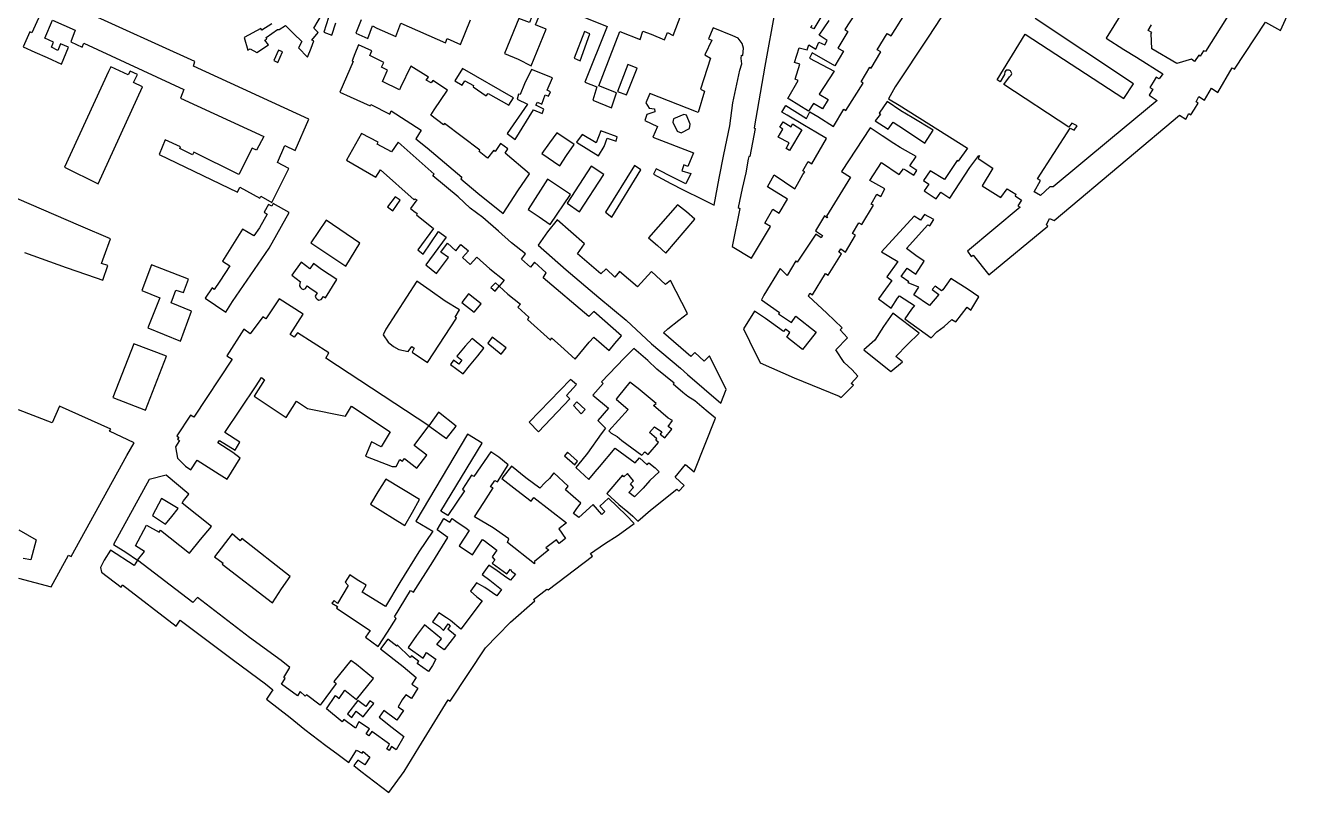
# Model space of a CAD drawing. Extents: x 144 to 1672, y -10 to 1743.
# Drawn here: x 671 to 1615, y -10 to 562 of the extents above; entities that cross this region are included whole.
import ezdxf

# ---------------------------------------------------------------- set-up
doc = ezdxf.new("R2010")
doc.units = 0

msp = doc.modelspace()

# ---------------------------------------------------------------- linework, layer by layer
at = {"layer": ''}
for points in [[(1111.373956, 511.314283), (1098.160942, 516.582776), (1113.90792, 556.953281), (1128.992629, 551.106068), (1131.027357, 557.124142), (1137.204986, 554.888762), (1147.265312, 550.718535), (1149.343629, 556.11791), (1153.645345, 554.023192), (1159.672437, 569.6257), (1145.346216, 575.692052), (1144.826685, 574.436008), (1114.917, 586.689102), (1096.767661, 594.112509), (1085.550523, 568.448205), (1089.106156, 566.976533), (1104.402164, 560.645247), (1087.820409, 519.179517), (1096.767495, 515.746281), (1093.712888, 505.703347), (1107.580389, 500.214988), (1111.373956, 511.314283), (1111.373956, 511.314283)], [(1367.721357, 589.837918), (1343.601974, 552.659852), (1318.971852, 515.821319), (1314.081753, 506.895928), (1322.054232, 502.099118), (1372.853062, 469.98986), (1366.130485, 460.280084), (1365.212701, 460.771501), (1355.729773, 446.646587), (1345.135763, 453.122146), (1340.074948, 445.994992), (1344.136872, 443.296689), (1340.753555, 438.29313), (1349.543707, 432.364323), (1353.01884, 437.392782), (1359.742164, 432.9269), (1374.773611, 455.643587), (1381.368136, 464.714796), (1381.886803, 464.279463), (1380.800176, 462.417006), (1391.733024, 455.086106), (1383.923004, 441.912297), (1397.82886, 433.352507), (1402.418377, 439.88418), (1408.878435, 435.750722), (1408.366918, 434.551551), (1413.294775, 431.433704), (1410.522471, 427.055493), (1412.154491, 426.105693), (1372.977609, 393.389756), (1375.701707, 389.339032), (1377.08729, 390.412026), (1388.950427, 375.801229), (1432.775184, 412.082164), (1432.775184, 412.082164)], [(1492.184645, 577.632405), (1476.209749, 552.012421), (1489.397178, 543.52485), (1498.901906, 537.804239), (1518.393912, 525.544523), (1515.805499, 521.719034), (1513.479172, 523.074321), (1511.230018, 519.221718), (1508.869002, 515.171597), (1510.963894, 513.952136), (1508.235539, 509.653732), (1514.400268, 505.595269), (1479.500258, 476.79875), (1436.685705, 441.204828), (1434.362747, 441.341722), (1427.43023, 434.777319), (1422.709751, 437.549798), (1427.427954, 445.964375), (1425.081629, 447.237848), (1449.524627, 485.020475), (1452.401627, 483.376523), (1454.570665, 486.664375), (1450.707924, 488.600207), (1448.551038, 485.661601), (1400.023256, 517.604038), (1404.269022, 523.18891), (1405.554848, 524.322824), (1405.950761, 525.805449), (1404.953896, 527.76676), (1403.96427, 528.262205), (1401.836739, 528.096649), (1400.706523, 526.853886), (1400.641645, 524.867174), (1397.262096, 519.421559), (1395.043591, 520.881569), (1416.024104, 554.956888), (1489.450439, 507.084832), (1496.540868, 518.057718), (1423.302565, 566.775864)], [(1432.775184, 412.082164), (1431.76186, 413.076555), (1434.127172, 417.717411), (1437.53906, 416.135054), (1491.953962, 461.856369), (1530.93932, 494.750034), (1535.619739, 491.690192), (1537.793208, 495.843192), (1539.48505, 494.794571), (1542.121673, 499.232724), (1544.722343, 503.611022), (1543.429559, 504.489802), (1545.331595, 508.612006), (1549.521158, 505.739016), (1554.678677, 514.664273), (1559.618451, 511.433667), (1570.1933, 530.000517), (1571.933034, 528.942892), (1595.113228, 563.825375), (1606.090617, 557.738798), (1615.249048, 577.394042)], [(1573.155673, 578.382425), (1550.214276, 542.148716), (1548.829515, 542.684277), (1546.420619, 538.666112), (1545.275459, 539.427068), (1542.195627, 534.680802), (1539.753693, 536.320539), (1528.919288, 533.191772), (1510.384497, 544.014076), (1509.807587, 555.468848), (1510.219046, 556.132217), (1507.657292, 557.623335), (1510.150222, 562.058565)], [(680.668595, 566.981176), (675.721583, 556.082052), (674.284966, 556.680509), (669.257982, 545.502026), (678.10503, 541.59085), (687.171539, 537.54086), (697.96993, 532.691693), (703.121343, 545.225211), (697.083581, 547.779846), (695.105288, 542.858399), (690.384613, 545.231744), (691.999144, 549.097639), (685.466587, 551.93093), (691.133328, 565.301393), (708.16905, 557.898485), (704.795846, 549.290649), (713.243659, 545.200064), (714.482595, 548.288814), (788.961405, 513.751487), (786.487415, 507.355449), (848.655611, 478.683898), (843.269942, 468.562331), (839.961783, 470.038868), (830.025004, 450.471854), (796.59305, 466.991663), (795.514407, 465.138186), (785.94924, 469.727275), (786.588599, 471.141918), (775.151735, 476.30973), (770.623848, 465.450301), (829.004363, 437.178832), (830.678765, 441.044699), (845.642473, 432.745778), (846.501463, 434.359882), (854.470012, 429.69278), (867.339415, 454.917182), (867.339415, 454.917182)], [(867.339415, 454.917182), (858.831908, 459.366026), (864.318661, 472.019124), (871.888603, 468.407968), (882.106645, 491.621032), (796.206819, 531.127567), (797.206511, 534.694417), (714.095817, 572.404383)], [(883.846052, 544.474992), (885.780745, 549.995182), (884.48784, 550.633479), (889.192671, 556.290952), (885.985206, 559.541639), (892.429036, 570.49987)], [(896.730254, 567.435223), (893.22412, 556.447547), (899.369769, 554.120375), (902.360144, 563.426916)], [(1058.978361, 558.59592), (1051.049034, 561.907894), (1054.881457, 570.934605), (1050.156475, 572.691265), (1046.507679, 563.704377), (1038.534274, 566.678098), (1027.939519, 540.475627), (1038.183429, 536.264389), (1047.904072, 531.29704), (1058.978361, 558.59592), (1058.978361, 558.59592)], [(1229.536775, 573.361918), (1221.951401, 531.15516), (1213.972914, 485.136758), (1214.766954, 484.628439), (1210.844687, 463.808016), (1210.090381, 463.965066), (1209.63824, 461.795942), (1207.896852, 451.811205), (1204.953118, 440.02594), (1202.175829, 425.900597), (1203.324978, 425.138639), (1197.598767, 396.890034), (1212.11521, 388.130347), (1226.173186, 411.688724), (1226.173186, 411.688724)], [(1226.173186, 411.688724), (1221.939525, 414.181559), (1227.884168, 424.662082), (1232.700328, 421.669022), (1238.896423, 432.134449), (1224.028906, 441.235581), (1228.851148, 450.14604), (1244.28087, 439.89109), (1246.266316, 443.202984), (1250.369188, 450.339607), (1251.755272, 452.396495), (1250.310829, 453.299301), (1254.170102, 460.203547), (1257.035082, 458.47478), (1268.017186, 477.249968), (1260.044711, 482.046782), (1251.385729, 486.89783), (1238.605038, 494.613858), (1234.586747, 496.773293), (1237.475214, 501.948734), (1253.064872, 492.245523), (1255.49014, 497.048002), (1261.411685, 493.574405), (1273.13484, 486.25208), (1280.765078, 499.090691), (1282.329216, 498.085042), (1295.148252, 518.556657), (1293.616052, 519.572267), (1300.107635, 530.28102), (1301.292727, 529.554968), (1308.451663, 541.789112), (1305.538655, 543.266441), (1313.160643, 555.585168), (1316.085445, 553.757583), (1326.184136, 569.998645)], [(1289.091553, 570.004615), (1281.621619, 558.426227), (1283.832116, 556.920319), (1276.373759, 544.564589), (1280.499729, 542.225485), (1274.119791, 531.294154), (1257.232984, 541.142714), (1255.255154, 537.112355), (1273.706689, 527.415667), (1262.513938, 510.398826), (1269.169653, 506.415944), (1264.88719, 499.326313), (1258.147701, 503.39705), (1254.500555, 497.628265), (1240.024098, 506.519645), (1239.106381, 507.145774), (1246.748783, 520.347599), (1244.494218, 521.537207), (1248.124148, 532.674507), (1243.933745, 533.897034), (1247.571507, 544.733972), (1253.414274, 543.318012), (1254.621539, 546.933653), (1259.948507, 543.754732), (1262.270232, 549.019273), (1266.560012, 546.993413), (1268.477619, 550.338271), (1262.332813, 554.32089), (1269.926122, 565.192728)], [(1264.415801, 568.868679), (1258.403561, 558.886128), (1256.252665, 559.85815), (1257.339292, 561.721603)], [(854.597966, 562.587231), (847.183449, 557.927014), (846.305992, 559.222691), (834.084651, 552.393587), (836.610453, 543.064263), (838.34326, 544.072215), (843.526715, 541.252591), (852.231038, 547.013786), (849.462777, 550.541657), (850.884158, 551.368156), (850.266096, 552.563914), (858.723078, 558.578695), (860.076058, 558.338515), (864.703735, 561.425529), (870.93516, 555.12482), (877.011234, 549.441868), (874.538186, 544.878906), (881.172391, 537.879485), (883.846052, 544.474992), (883.846052, 544.474992)], [(921.188944, 565.591619), (917.144589, 555.823607), (926.091405, 551.866487), (929.620657, 561.236615), (932.940667, 559.517591), (946.871577, 553.152072), (950.700491, 563.115776), (984.065517, 548.412138), (985.296597, 551.757345), (995.237044, 547.327728), (1002.702475, 565.679611)], [(1187.833651, 447.618457), (1191.38715, 465.394587), (1195.944276, 486.637778), (1198.104459, 503.835856), (1203.237872, 528.048395), (1204.697238, 532.911237), (1204.260246, 536.9568), (1204.508904, 539.282695), (1205.578555, 539.168391), (1206.156034, 544.469746), (1205.024296, 548.057645), (1202.016817, 552.125475), (1198.109948, 553.622273), (1183.544238, 559.687748), (1179.851958, 551.519128), (1182.461829, 550.461056), (1177.335192, 539.502144), (1181.41328, 537.198984), (1173.913473, 514.042399), (1177.081888, 512.477128), (1172.391793, 496.594529), (1170.915272, 497.212962), (1136.244391, 510.683888), (1133.351104, 503.888916), (1135.640192, 499.96215), (1139.627308, 499.282561), (1140.065308, 497.208776), (1134.08503, 495.099355), (1132.466198, 490.615782), (1141.891771, 486.226349), (1138.49894, 478.236192), (1168.907896, 466.621475), (1164.655783, 456.439447), (1161.570998, 457.636467), (1160.131852, 453.292501), (1166.688703, 451.1168), (1163.076557, 443.544858), (1154.189807, 447.8951), (1141.097266, 454.597461), (1138.983769, 450.652988), (1151.956483, 443.79003), (1160.982783, 439.141355), (1175.368423, 432.17889), (1184.235126, 427.650042), (1187.833651, 447.618457), (1187.833651, 447.618457)], [(1091.562906, 555.290293), (1087.620216, 556.986683), (1079.914541, 537.14012), (1084.419882, 535.16504), (1091.562906, 555.290293), (1091.562906, 555.290293)], [(862.590206, 541.840543), (859.517423, 543.086455), (855.985026, 535.373778), (859.089645, 533.942249), (862.590206, 541.840543), (862.590206, 541.840543)], [(1029.67292, 425.636565), (1037.813942, 438.208481), (1046.709479, 451.038459), (1028.460365, 466.295158), (1030.453815, 469.641972), (1024.955547, 473.471593), (1020.965066, 467.574263), (1020.031525, 468.47182), (1015.402439, 462.634691), (1009.066529, 467.560395), (1009.56602, 468.655794), (983.188653, 488.479888), (982.489627, 487.464421), (973.049569, 494.743681), (975.462347, 498.529339), (985.612212, 513.332443), (974.615405, 520.45284), (973.321308, 518.759132), (969.714074, 520.793627), (971.20804, 523.064998), (958.120244, 531.223245), (950.376613, 515.223471), (949.661214, 513.410718), (937.047513, 519.834439), (940.699988, 528.202651), (936.394371, 530.476992), (937.952723, 533.765152), (927.649575, 539.21078), (928.988477, 542.658712), (919.10385, 546.968559), (916.49001, 540.273233), (914.395896, 535.212144), (915.309663, 534.673826), (905.275445, 511.878774), (912.90531, 508.366379), (927.75, 501.483495), (928.269491, 502.658712), (942.435439, 495.396988), (943.474473, 497.848207), (965.847182, 483.426601), (961.856485, 477.111168), (970.426661, 470.330285), (996.124441, 448.473888), (995.345505, 447.297806), (1008.096689, 436.529315), (1026.880681, 421.313251), (1029.67292, 425.636565), (1029.67292, 425.636565)], [(758.331986, 515.721004), (751.596056, 518.932591), (754.548767, 524.830447), (749.010016, 527.543485), (747.611495, 524.594517), (734.502687, 530.680223), (732.804519, 527.173603), (700.006072, 455.84016), (725.16987, 443.510619), (758.331986, 515.721004), (758.331986, 515.721004)], [(1034.660308, 507.666417), (996.684807, 529.510132), (991.060146, 520.344637), (996.299172, 516.914293), (998.352451, 520.181247), (1004.948521, 516.650423), (1004.588799, 515.693655), (1014.412373, 509.071792), (1015.746437, 510.865269), (1031.308571, 501.988291), (1034.660308, 507.666417), (1034.660308, 507.666417)], [(1126.826339, 529.78183), (1119.774777, 532.396846), (1112.108914, 512.350689), (1118.825196, 509.735844), (1126.826339, 529.78183), (1126.826339, 529.78183)], [(1049.583699, 498.571235), (1056.036565, 495.996439), (1057.375282, 499.085142), (1051.237914, 501.998052), (1052.536339, 504.349353), (1055.804617, 502.93271), (1058.350621, 509.67098), (1060.768962, 508.730752), (1062.171685, 512.09583), (1059.801324, 513.196689), (1063.765545, 522.379998), (1048.102351, 528.766355), (1042.915916, 517.966136), (1039.582944, 509.955992), (1038.425607, 510.315816), (1037.310124, 506.669194), (1045.039553, 502.718689), (1029.8409, 480.90318), (1035.897655, 476.455595), (1049.583699, 498.571235), (1049.583699, 498.571235)], [(1347.262735, 483.465108), (1331.633064, 492.988718), (1323.257535, 497.956369), (1313.194603, 504.847768), (1307.095186, 496.105603), (1308.084747, 495.479437), (1304.262389, 490.516018), (1313.838639, 484.163714), (1317.565383, 489.482423), (1326.088314, 483.96088), (1341.134888, 473.767002), (1347.262735, 483.465108), (1347.262735, 483.465108)], [(1165.847759, 484.799132), (1166.272409, 487.844395), (1163.601571, 494.566373), (1161.670054, 495.24491), (1153.972838, 491.940928), (1153.372856, 489.469525), (1156.718294, 482.831022), (1159.567541, 481.554295), (1165.847759, 484.799132), (1165.847759, 484.799132)], [(1102.205096, 471.339555), (1104.479423, 477.576038), (1111.155976, 475.320445), (1112.011779, 478.509182), (1099.72033, 482.880124), (1096.38692, 474.012814), (1085.764829, 480.19702), (1081.618751, 474.438473), (1098.054355, 464.265824), (1102.205096, 471.339555), (1102.205096, 471.339555)], [(1288.040298, 293.554876), (1286.392489, 294.854938), (1291.340625, 300.177016), (1286.948497, 305.008924), (1280.956142, 310.520198), (1274.909914, 319.963086), (1283.635747, 328.763784), (1277.978862, 334.644096), (1279.448541, 336.253898), (1268.038547, 347.166385), (1254.44607, 359.733449), (1255.4331, 361.96417), (1257.44418, 360.76271), (1267.063817, 376.826405), (1269.054898, 375.542134), (1279.125385, 391.251357), (1277.146322, 392.618445), (1278.620433, 395.091397), (1282.163525, 392.505118), (1289.430455, 405.170291), (1287.367581, 406.557379), (1291.897972, 414.546958), (1294.208292, 413.109852), (1302.976944, 427.609329), (1301.065463, 428.442525), (1305.451785, 435.69276), (1308.268964, 434.147627), (1311.429028, 439.672184), (1300.304128, 446.097126), (1308.960445, 459.474062), (1322.131587, 450.356836), (1325.151385, 454.778826), (1327.565515, 453.403535), (1333.028036, 449.912213), (1335.233086, 453.371679), (1329.942252, 456.968687), (1334.615731, 463.775724), (1322.836415, 470.555241), (1318.072146, 473.549269), (1309.253966, 479.304463), (1300.371976, 485.159475), (1279.057034, 452.792669), (1285.872234, 448.470433), (1267.863852, 419.30907), (1268.613992, 418.810752), (1268.070852, 418.222289), (1266.526868, 419.61011), (1259.69585, 408.59618), (1264.930751, 404.895421), (1263.892162, 403.308349), (1259.962, 406.095397), (1246.136842, 385.102405), (1244.94388, 386.046996), (1238.56793, 375.120645), (1233.361787, 380.417974), (1221.129858, 360.683475), (1219.375771, 357.086072), (1232.83011, 347.583519), (1232.222916, 346.62089), (1241.862982, 340.16976), (1245.118425, 344.87702), (1260.319862, 333.096449), (1255.682763, 327.193455), (1249.987341, 320.142461), (1241.883952, 326.526946), (1238.368892, 329.29582), (1240.56995, 332.747307), (1237.350118, 335.243613), (1235.976182, 333.528986), (1222.390182, 343.148357), (1214.354232, 348.715559), (1206.009312, 335.47916), (1210.451094, 326.281569), (1218.457699, 310.14999), (1243.897559, 299.021776), (1277.35097, 285.344918), (1278.895186, 284.408132), (1288.040298, 293.554876), (1288.040298, 293.554876)], [(1240.303946, 468.335239), (1237.830026, 469.868225), (1240.199124, 474.10195), (1231.927008, 478.354084), (1235.342723, 484.262687), (1233.20807, 485.783523), (1235.565, 489.64106), (1241.654092, 485.982772), (1242.629106, 488.131673), (1249.496154, 483.731577), (1240.303946, 468.335239), (1240.303946, 468.335239)], [(1091.086182, 325.575237), (1094.616567, 329.360327), (1105.911276, 319.369918), (1110.220769, 324.668371), (1115.165006, 330.16707), (1094.586357, 348.333736), (1090.900316, 344.568683), (1056.792168, 373.545154), (1059.105056, 377.131291), (1050.240078, 385.027936), (1047.228633, 381.342369), (1040.558008, 387.384856), (1043.649445, 391.389699), (1033.208006, 399.605469), (1023.4693, 408.280894), (1011.911254, 418.451054), (1002.331308, 425.371156), (993.486565, 433.806637), (974.579108, 449.540657), (975.457809, 450.676774), (948.703274, 474.447617), (943.678379, 467.334421), (933.195797, 473.139375), (933.914974, 474.53402), (921.341228, 481.038549), (910.13105, 461.213738), (932.129359, 448.346992), (935.596829, 453.985144), (960.599862, 431.671078), (961.17896, 432.328373), (962.631431, 431.510379), (957.986094, 425.115451), (960.39588, 423.060613), (962.905651, 421.38591), (962.286525, 420.509104), (974.978102, 410.258533), (963.370729, 394.24077), (967.296761, 391.189287), (978.844659, 407.984417), (984.442529, 403.796509), (969.224483, 383.096619), (977.271954, 376.655277), (986.266854, 388.647996), (980.529172, 392.617443), (985.454034, 399.251716), (991.689763, 393.548724), (995.360337, 398.289695), (1001.093705, 393.686607), (996.580815, 388.714563), (1002.433517, 383.313122), (1007.234034, 388.757008), (1017.056553, 380.062579), (1027.593675, 371.626231), (1024.02308, 367.263399), (1030.338455, 361.202134), (1039.762573, 353.961796), (1037.889407, 351.671659), (1046.215733, 344.153479), (1045.21693, 342.319914), (1062.268607, 327.044864), (1063.047789, 328.698926), (1070.041681, 322.576443), (1080.598122, 312.88477), (1091.086182, 325.575237), (1091.086182, 325.575237)], [(1074.057912, 464.637329), (1079.821721, 472.72606), (1067.013647, 481.521796), (1061.389874, 474.090587), (1055.845667, 466.141445), (1069.072579, 456.826603), (1074.057912, 464.637329), (1074.057912, 464.637329)], [(1101.994791, 450.352585), (1092.450449, 456.655984), (1074.738228, 429.081088), (1083.843457, 422.679124), (1101.994791, 450.352585), (1101.994791, 450.352585)], [(1129.517769, 454.045575), (1124.817393, 457.097451), (1103.233866, 422.509547), (1107.957834, 418.760152), (1129.517769, 454.045575), (1129.517769, 454.045575)], [(1077.252198, 435.61681), (1068.825038, 441.082431), (1060.078785, 446.986277), (1045.518397, 424.452974), (1053.845741, 418.927531), (1062.11308, 413.143673), (1077.252198, 435.61681), (1077.252198, 435.61681)], [(670.237106, 392.258553), (701.320884, 381.181283), (723.66106, 373.376507), (728.661465, 371.640653), (732.415054, 382.580309), (727.610158, 384.177361), (729.568721, 389.536884), (734.257341, 402.48975), (712.237393, 412.067567), (655.411559, 436.450587)], [(825.254571, 355.74605), (852.500739, 395.632693), (867.54217, 422.172168), (855.686986, 428.874906), (854.568308, 426.782958), (851.998483, 428.099459), (848.886168, 422.301469), (851.056755, 420.805555), (845.431659, 410.802854), (841.08584, 404.72709), (832.634521, 409.773627), (817.873825, 385.844423), (823.176775, 382.533786), (815.794639, 370.977311), (811.628334, 364.70188), (810.012499, 366.077766), (804.907383, 358.208231), (820.26922, 347.916367), (825.254571, 355.74605), (825.254571, 355.74605)], [(950.114074, 431.217429), (946.610922, 433.850589), (940.807501, 426.359601), (944.869314, 423.44775), (950.114074, 431.217429), (950.114074, 431.217429)], [(1169.880493, 417.193774), (1163.664535, 422.538519), (1156.869838, 427.923475), (1135.251523, 403.360126), (1142.045998, 397.537108), (1148.102144, 391.894082), (1169.880493, 417.193774), (1169.880493, 417.193774)], [(920.066012, 399.305152), (894.960591, 416.537154), (883.612118, 399.463523), (909.651479, 382.110297), (920.066012, 399.305152), (920.066012, 399.305152)], [(1193.093783, 290.246573), (1180.609347, 315.325299), (1176.759555, 311.360756), (1169.670108, 317.961263), (1166.878469, 314.814427), (1146.399419, 332.62181), (1149.649964, 335.549878), (1157.863601, 341.824243), (1164.284481, 346.942998), (1151.759829, 371.42402), (1147.890639, 368.55614), (1137.414038, 378.266724), (1127.042326, 366.732724), (1113.656819, 378.14017), (1110.206112, 374.055681), (1103.711088, 380.058162), (1099.685844, 376.432984), (1082.274715, 391.270154), (1087.559244, 398.760413), (1067.25984, 416.608617), (1059.978819, 407.623581), (1053.036683, 397.88199), (1073.894563, 379.395862), (1098.140174, 358.915267), (1118.699425, 341.844265), (1137.578094, 324.415892), (1159.118617, 306.109032), (1164.40091, 301.422355), (1189.061198, 280.064427), (1193.093783, 290.246573), (1193.093783, 290.246573)], [(1350.219527, 333.208198), (1355.590088, 337.222858), (1361.368423, 342.502603), (1364.333162, 340.713914), (1372.660864, 351.511547), (1375.449846, 349.459511), (1381.43403, 359.216569), (1373.37409, 364.710932), (1360.641593, 373.025651), (1354.502443, 364.639738), (1353.707695, 363.761026), (1348.76009, 367.294994), (1346.64728, 364.688653), (1351.59888, 361.169651), (1344.765214, 352.778108), (1332.894791, 360.93173), (1336.669571, 366.521836), (1328.668302, 369.661211), (1329.251475, 370.48515), (1323.541731, 374.461561), (1327.963405, 380.593176), (1334.45526, 376.192271), (1340.762745, 385.934194), (1334.57013, 390.099445), (1327.615627, 395.206076), (1343.490729, 412.95197), (1344.891316, 412.137996), (1347.827525, 417.01206), (1340.828367, 420.649856), (1337.828567, 416.310679), (1333.315777, 419.342499), (1308.862589, 392.908589), (1320.968988, 385.700822), (1312.948286, 374.233469), (1316.539148, 371.392712), (1311.75411, 364.987868), (1306.673294, 357.778898), (1316.205337, 350.828892), (1320.879114, 358.2117), (1322.24513, 360.050068), (1333.365605, 352.767962), (1331.292731, 350.207503), (1326.263711, 342.813898), (1345.974302, 328.693032), (1350.219527, 333.208198), (1350.219527, 333.208198)], [(794.836046, 348.68678), (779.611858, 354.97215), (783.065308, 364.397203), (788.784094, 362.501323), (792.417415, 372.425217), (764.997565, 383.061539), (757.675501, 364.111858), (771.143815, 358.543854), (762.183579, 336.327006), (786.554328, 326.408712), (794.836046, 348.68678), (794.836046, 348.68678)], [(891.321956, 357.266876), (892.999511, 359.498239), (894.591583, 358.480601), (903.068445, 372.12904), (891.552982, 379.708726), (885.556048, 384.056501), (882.923667, 380.131251), (876.492064, 385.256585), (869.450104, 375.45418), (876.005555, 370.548313), (875.406244, 369.393094), (875.285581, 367.598996), (875.943447, 366.183687), (877.016627, 365.166313), (877.954395, 364.72777), (879.766936, 365.544094), (880.845577, 367.396575), (882.896481, 366.020467), (888.334968, 362.370487), (886.860825, 359.840659), (887.279264, 358.544217), (888.276629, 357.567796), (889.689278, 356.929437), (891.321956, 357.266876), (891.321956, 357.266876)], [(992.302761, 343.463603), (991.145625, 344.221575), (994.377549, 349.760064), (983.639834, 356.202782), (972.683244, 363.921884), (962.520605, 370.96203), (939.483529, 335.139515), (937.649389, 331.11507), (941.370509, 325.432321), (945.276493, 322.202229), (949.163132, 320.167589), (956.235156, 318.529469), (958.827541, 322.295078), (960.662978, 321.057784), (959.244439, 317.989082), (970.700088, 310.510209), (992.302761, 343.463603), (992.302761, 343.463603)], [(1024.02308, 367.263399), (1021.146525, 369.778491), (1017.887705, 366.278653), (1020.959685, 363.46011), (1024.02308, 367.263399), (1024.02308, 367.263399)], [(1010.56515, 354.136395), (1001.061296, 361.555391), (996.276256, 355.160533), (1005.341092, 347.821589), (1010.56515, 354.136395), (1010.56515, 354.136395)], [(830.954439, 239.03189), (825.536204, 243.259627), (814.319922, 250.499894), (815.494312, 252.253537), (827.149745, 245.192661), (830.681258, 251.170058), (819.464852, 258.170836), (842.880619, 292.977331), (846.89126, 299.252842), (849.221312, 297.378657), (841.339936, 285.224712), (865.268681, 269.546974), (873.010284, 281.561291), (881.257819, 276.076794), (909.374771, 270.461377), (913.844956, 277.773437), (942.813174, 258.685417), (936.010036, 247.587655), (928.859192, 251.198599), (924.387351, 240.658447), (944.19304, 232.994683), (947.282355, 232.853399), (950.075142, 238.233455), (951.950463, 236.937265), (953.424322, 238.909289), (962.668827, 231.670036), (969.99017, 241.432391), (960.605912, 248.57193), (971.53408, 263.294818), (894.74825, 313.677405), (896.965521, 317.602864), (873.651084, 332.54286), (871.178749, 329.374908), (868.230082, 331.369154), (877.944972, 346.332146), (859.933387, 357.760932), (850.158645, 342.838886), (848.008098, 344.494447), (838.533898, 331.883301), (833.793713, 335.133778), (821.106693, 315.329677), (824.973128, 312.81707), (796.352172, 269.582287), (794.101848, 271.257858), (783.708148, 255.797281), (785.264162, 254.521211), (784.305569, 253.266389), (785.777916, 252.288724), (782.865753, 247.626198), (784.178561, 239.095776), (790.234519, 233.093509), (794.336371, 230.42112), (798.866391, 237.653319), (815.441517, 227.121341), (821.398894, 223.471092), (830.954439, 239.03189), (830.954439, 239.03189)], [(1324.42729, 310.861219), (1319.559779, 314.91304), (1328.133938, 323.722798), (1337.03132, 332.36475), (1317.373022, 347.278892), (1310.338992, 337.346748), (1303.863635, 327.154874), (1295.705332, 319.806774), (1315.949747, 303.66396), (1324.42729, 310.861219), (1324.42729, 310.861219)], [(776.007108, 315.134257), (751.815605, 324.333998), (736.188529, 284.401485), (760.37985, 274.842511), (776.007108, 315.134257), (776.007108, 315.134257)], [(1001.772246, 307.882894), (1008.014719, 315.353704), (1012.480084, 321.051221), (1003.814302, 328.211341), (998.670459, 322.652876), (992.427944, 315.102237), (996.154487, 312.210513), (993.961667, 309.261948), (989.895821, 312.093974), (987.682942, 308.946842), (997.222884, 301.846146), (1001.772246, 307.882894), (1001.772246, 307.882894)], [(1029.144591, 321.381968), (1018.722974, 329.339281), (1015.551493, 324.916375), (1025.573831, 316.699818), (1029.144591, 321.381968), (1029.144591, 321.381968)], [(1136.744284, 200.310882), (1156.322433, 216.005271), (1157.898276, 214.469748), (1161.744282, 218.832443), (1155.23333, 224.914764), (1162.889775, 234.337681), (1169.245427, 228.972904), (1185.287525, 268.845367), (1179.669946, 273.532215), (1174.930112, 277.480196), (1169.751411, 281.808587), (1164.64804, 285.139074), (1160.925519, 288.090665), (1153.532495, 294.253265), (1154.331236, 295.128982), (1141.519996, 305.559225), (1134.829511, 311.801295), (1124.388465, 320.795399), (1117.112359, 313.623475), (1100.299284, 295.953904), (1101.576, 294.877553), (1093.740286, 286.132283), (1105.354475, 276.460028), (1097.61426, 267.136946), (1103.29127, 261.5929), (1099.960152, 257.209986), (1089.810537, 242.905796), (1085.700677, 237.725986), (1081.075713, 232.147293), (1090.778423, 223.313223), (1095.523212, 229.050515), (1098.794112, 232.75591), (1110.540106, 246.661136), (1125.242974, 235.593283), (1128.633699, 239.457277), (1134.370777, 234.292389), (1135.60487, 235.726689), (1140.249002, 231.957373), (1143.177182, 228.927357), (1136.156938, 222.552593), (1131.232483, 216.715607), (1124.890807, 210.381409), (1120.645535, 213.591716), (1124.136028, 217.416742), (1121.786383, 220.009399), (1124.158471, 222.280325), (1119.599006, 227.703058), (1116.987359, 225.293553), (1115.930224, 226.469579), (1104.124531, 212.902657), (1113.109128, 204.747501), (1119.804004, 199.282762), (1123.506365, 195.932034), (1127.212583, 192.322858), (1136.744284, 200.310882), (1136.744284, 200.310882)], [(1076.755236, 283.409816), (1074.245854, 285.842896), (1081.68617, 294.110391), (1077.181701, 297.799804), (1046.335399, 265.986695), (1053.344649, 258.66876), (1076.755236, 283.409816), (1076.755236, 283.409816)], [(1132.599519, 243.959611), (1135.013262, 241.82594), (1142.729415, 250.930505), (1140.698619, 252.604962), (1141.473483, 253.621391), (1139.502599, 255.376645), (1135.935673, 258.188455), (1139.785669, 262.551148), (1145.283972, 258.781397), (1144.025735, 256.967922), (1147.512894, 254.275896), (1152.681164, 260.770351), (1149.947962, 262.62578), (1153.139439, 267.128511), (1149.991096, 268.923283), (1139.015467, 278.455509), (1140.952038, 279.849533), (1127.462677, 291.117333), (1121.366126, 295.804427), (1113.010655, 285.36505), (1111.077639, 283.113856), (1120.142224, 275.276982), (1105.665086, 259.439291), (1107.49632, 257.783896), (1111.897635, 255.310932), (1115.424605, 252.419311), (1130.247186, 241.290529), (1132.599519, 243.959611), (1132.599519, 243.959611)], [(665.78594, 149.709868), (690.138595, 143.39885), (703.062956, 166.770205), (704.958481, 165.95298), (746.452361, 241.187683), (751.937395, 250.472996), (733.645018, 259.191738), (734.603795, 260.804794), (696.386341, 277.864928), (690.839801, 265.391471), (665.85023, 275.030691)], [(1087.963092, 275.291443), (1081.879038, 281.002341), (1079.319194, 278.425168), (1085.171463, 272.164565), (1087.963092, 275.291443), (1087.963092, 275.291443)], [(991.842475, 263.005022), (978.815641, 273.315641), (971.53408, 263.294818), (984.804763, 253.701539), (991.842475, 263.005022), (991.842475, 263.005022)], [(953.185202, 5.745229), (964.238679, 23.517545), (985.958515, 59.182114), (987.534579, 58.084653), (1001.195974, 78.785365), (1013.902601, 97.91193), (1022.656595, 107.114752), (1032.504645, 117.095351), (1050.649976, 132.990044), (1049.556785, 133.907641), (1059.443575, 141.595126), (1060.600803, 141.016768), (1093.579174, 166.231918), (1092.123198, 168.006866), (1102.392972, 175.315964), (1112.618401, 181.76792), (1124.70099, 190.431192), (1118.525431, 196.731876), (1105.579641, 209.434333), (1098.898892, 203.498457), (1102.724663, 199.511028), (1100.388415, 197.080425), (1094.153651, 204.677367), (1083.307872, 194.956724), (1079.381848, 198.028166), (1081.458894, 200.936878), (1084.929836, 205.558209), (1073.471465, 215.529748), (1075.448655, 218.29881), (1064.668801, 228.21013), (1061.461539, 224.065641), (1058.13097, 220.759423), (1054.281196, 216.834794), (1043.743649, 224.453894), (1033.102926, 233.248533), (1025.985395, 223.96405), (1037.061238, 215.268974), (1047.837976, 207.071986), (1049.715409, 209.90197), (1074.217343, 191.094649), (1068.355475, 186.394708), (1073.532771, 179.316199), (1068.749074, 175.551706), (1066.659008, 178.402679), (1058.820645, 172.288776), (1061.055178, 170.952491), (1050.225813, 162.108964), (1050.344659, 160.354655), (1030.223918, 176.36871), (1031.283032, 179.059411), (1019.448495, 187.137198), (1005.602397, 195.474459), (1012.640854, 206.233828), (1019.463785, 217.012267), (1017.452517, 217.850505), (1020.7, 222.591697), (1022.695128, 221.41519), (1030.812349, 234.265531), (1023.618585, 239.810355), (1017.741218, 243.818792), (1005.07885, 225.37076), (1003.343188, 226.587048), (996.544288, 215.967259), (998.13631, 214.85083), (985.629595, 196.381762), (980.550132, 199.633411), (1011.230463, 250.280305), (1000.329308, 257.141215), (962.010002, 192.228766), (974.643114, 184.708375), (964.033962, 169.407555), (950.048088, 146.414922), (939.337852, 128.582567), (921.864771, 139.374445), (924.83706, 144.53488), (918.261156, 148.483806), (912.663068, 152.253615), (909.231545, 146.675309), (911.585282, 144.282221), (903.523699, 130.972832), (900.95427, 133.066673), (899.320743, 131.074772), (903.462663, 128.700724), (902.727591, 127.445786), (927.949116, 110.850345), (924.278341, 105.730184), (933.862248, 98.730239), (940.784968, 109.508631), (947.324244, 119.769323), (945.911819, 120.846744), (957.900322, 140.631265), (960.230691, 139.374758), (974.531677, 161.948128), (985.740922, 179.938886), (977.713066, 185.722631), (982.818445, 194.111064), (987.163747, 191.378681), (988.937361, 194.127888), (991.666571, 192.273457), (999.419252, 186.947874), (1001.749449, 185.352094), (994.287567, 173.955305), (1004.05116, 167.094974), (1011.612846, 178.530629), (1012.825823, 177.6928), (1022.30994, 170.692912), (1018.659156, 165.632611), (1020.829306, 163.279533), (1018.856282, 160.848744), (1029.792833, 152.951034), (1032.504819, 156.437184), (1033.242503, 155.001876), (1036.051389, 152.848044), (1032.520635, 148.345487), (1029.791314, 149.981387), (1022.521535, 155.186978), (1016.245102, 159.355279), (1011.360018, 152.462531), (1017.017755, 148.253635), (1025.723551, 141.274102), (1022.252617, 136.671728), (1013.207078, 142.735395), (1007.169856, 146.365724), (1002.584447, 140.090501), (1007.304192, 135.882084), (1011.250226, 132.910417), (995.433222, 111.77275), (987.705018, 118.134106), (984.796345, 120.288988), (979.058431, 123.819379), (974.329208, 117.304742), (979.428427, 113.654934), (982.556292, 110.842345), (985.887639, 115.664321), (987.363663, 114.068978), (985.666284, 112.097066), (991.543224, 107.250421), (983.127637, 96.35305), (977.489715, 100.282535), (980.920613, 104.645443), (968.408659, 114.935846), (962.50519, 106.946966), (956.182228, 98.20092), (967.4221, 90.24218), (969.835064, 94.387074), (976.805595, 89.401166), (974.372397, 84.718431), (971.220831, 80.215681), (962.833811, 86.139311), (964.032044, 87.693373), (958.633803, 92.000926), (957.695178, 90.766048), (948.012719, 100.177882), (947.63304, 99.221124), (940.921976, 104.246816), (935.553831, 97.1747), (952.43088, 83.832583), (962.110042, 75.775852), (958.978156, 70.735241), (963.36325, 67.763349), (958.577583, 60.152086), (954.411906, 62.905333), (951.619926, 59.099906), (948.667593, 53.939461), (952.733535, 51.28605), (947.844242, 43.974199), (938.120735, 51.174786), (934.613743, 46.312986), (944.193262, 38.535704), (952.859256, 31.77472), (947.234186, 21.832872), (943.870629, 24.265395), (942.132904, 21.456295), (940.221535, 22.514014), (942.155188, 26.000565), (929.207785, 35.553774), (926.99091, 32.405645), (924.960002, 33.861573), (927.312882, 37.587395), (919.484238, 42.673535), (916.991228, 38.110573), (908.305044, 44.413549), (906.967098, 42.839603), (895.352864, 52.432046), (901.975739, 62.254635), (904.744761, 60.199609), (909.030713, 66.276411), (917.736527, 59.336786), (930.261801, 75.054736), (917.690016, 85.425004), (913.508517, 88.456663), (900.823605, 72.777714), (902.579144, 71.401758), (890.652312, 55.144655), (880.390236, 62.883369), (879.531511, 61.787156), (875.609671, 65.237786), (873.73203, 62.009657), (861.917757, 70.685164), (864.574314, 75.048465), (863.437116, 75.766513), (868.063086, 83.298028), (861.631475, 88.423363), (838.00287, 105.655631), (799.31287, 135.311058), (795.842413, 131.645683), (754.443212, 163.236363), (752.030288, 159.172297), (734.298056, 170.521128), (729.648216, 163.149289), (726.875353, 157.710351), (727.671797, 154.102661), (742.354725, 143.093669), (743.333543, 144.866373), (783.41592, 113.97387), (786.347982, 118.516647), (826.115605, 88.720962), (849.903675, 71.110421), (855.301803, 66.583335), (854.063561, 64.849679), (850.572391, 59.709467), (868.223619, 46.048627), (879.163549, 36.954463), (894.780044, 25.067872), (903.905066, 18.326609), (912.072597, 12.482916), (917.797046, 21.628415), (921.8033, 19.334267), (922.622234, 20.668992), (927.521533, 16.341732), (923.990204, 10.723563), (918.771126, 14.153904), (915.779461, 10.130046), (921.018146, 6.021146), (941.777517, -10.013212), (953.185202, 5.745229), (953.185202, 5.745229)], [(1082.239715, 237.008295), (1074.910815, 243.675786), (1072.678178, 240.917832), (1080.342326, 234.181317), (1082.239715, 237.008295), (1082.239715, 237.008295)], [(759.767138, 169.690818), (752.895992, 173.880385), (761.273928, 189.182341), (770.519441, 183.91586), (771.633916, 185.589706), (793.350623, 168.398331), (801.386617, 178.498595), (809.522162, 188.140786), (787.669912, 205.651545), (788.764387, 207.244573), (792.674651, 212.364609), (775.742134, 226.484096), (763.283178, 223.341221), (736.491615, 174.904623), (745.776767, 169.100269), (754.443212, 163.236363), (759.767138, 169.690818), (759.767138, 169.690818)], [(959.383068, 198.94674), (964.728487, 208.410748), (939.605926, 223.390585), (933.601938, 213.96683), (928.057098, 204.802283), (953.578316, 188.864289), (959.383068, 198.94674), (959.383068, 198.94674)], [(780.128918, 195.669774), (784.917763, 201.686441), (772.264629, 209.06715), (765.700132, 196.334764), (775.264359, 189.892635), (780.128918, 195.669774), (780.128918, 195.669774)], [(666.003988, 185.723704), (679.096198, 178.3727), (674.977266, 163.309048), (669.281958, 164.296862)], [(861.678767, 141.776199), (868.177629, 151.061), (832.300916, 179.359876), (831.042729, 177.647186), (825.12604, 182.812174), (811.881619, 165.758463), (818.277457, 160.931505), (817.622427, 160.094631), (855.055647, 131.475639), (861.678767, 141.776199), (861.678767, 141.776199)], [(917.376797, 50.566732), (922.69525, 46.339046), (927.220617, 52.276024), (930.511693, 56.400513), (927.563024, 58.394758), (924.571298, 54.25016), (918.654248, 58.717641), (910.917623, 48.637174), (914.185314, 46.064998), (917.376797, 50.566732), (917.376797, 50.566732)]]:
    msp.add_lwpolyline(points, dxfattribs=at)

doc.saveas('drawing.dxf')
